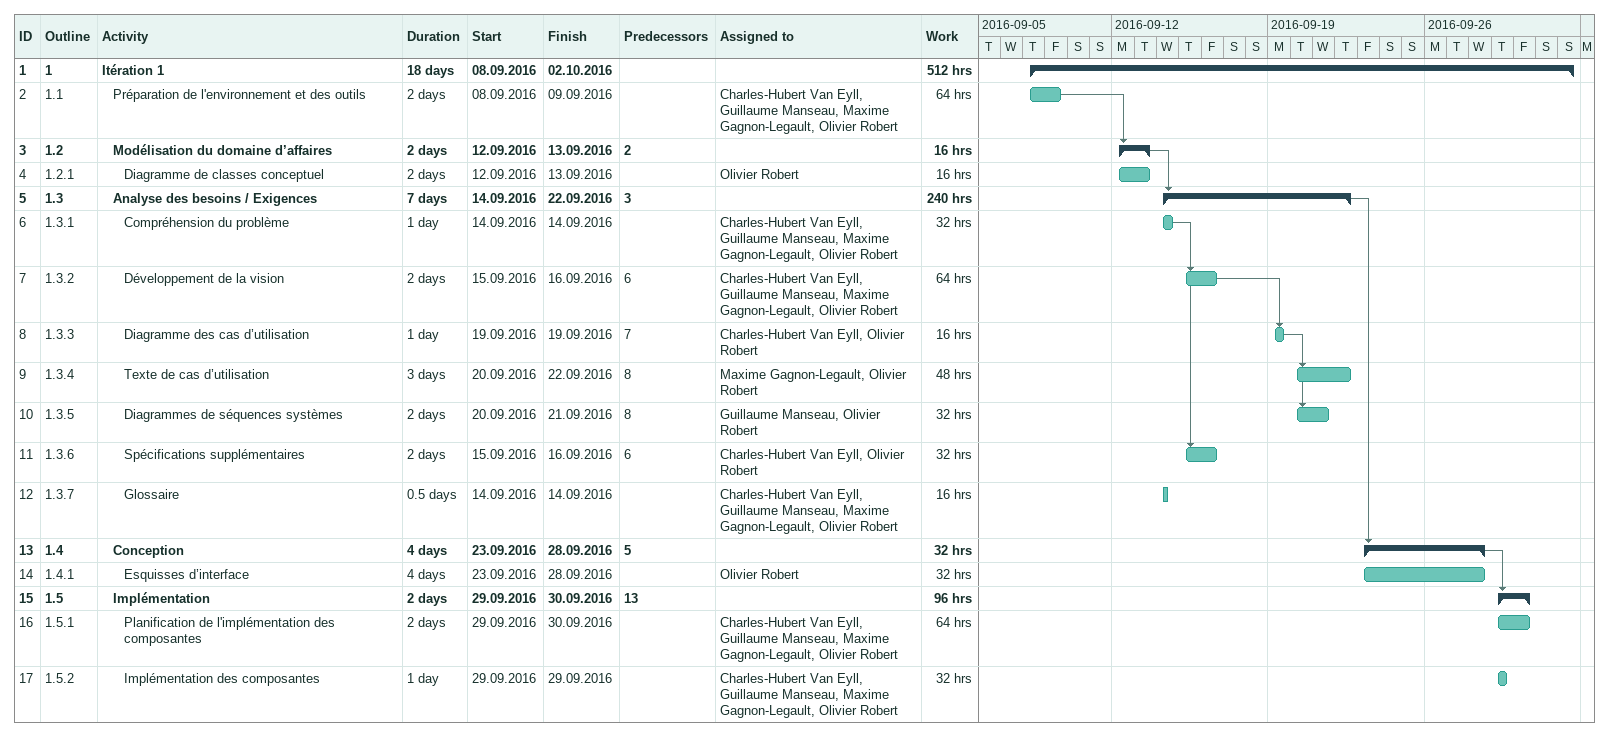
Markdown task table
| ID | WBS | Task | Duration | Start | Finish | Predecessors | Resources | Work (h) |
|---|---|---|---|---|---|---|---|---|
| 1 | 1 | **Itération 1** | 18d | 2016-09-08 | 2016-10-02 |  |  | 512 |
| 2 | 1.1 | Préparation de l'environnement et des outils | 2d | 2016-09-08 | 2016-09-09 |  | Charles-Hubert Van Eyll, Guillaume Manseau, Maxime Gagnon-Legault, Olivier Robert | 64 |
| 3 | 1.2 | **Modélisation du domaine d’affaires** | 2d | 2016-09-12 | 2016-09-13 | 2 |  | 16 |
| 4 | 1.2.1 | Diagramme de classes conceptuel | 2d | 2016-09-12 | 2016-09-13 |  | Olivier Robert | 16 |
| 5 | 1.3 | **Analyse des besoins / Exigences** | 7d | 2016-09-14 | 2016-09-22 | 3 |  | 240 |
| 6 | 1.3.1 | Compréhension du problème | 1d | 2016-09-14 | 2016-09-14 |  | Charles-Hubert Van Eyll, Guillaume Manseau, Maxime Gagnon-Legault, Olivier Robert | 32 |
| 7 | 1.3.2 | Développement de la vision | 2d | 2016-09-15 | 2016-09-16 | 6 | Charles-Hubert Van Eyll, Guillaume Manseau, Maxime Gagnon-Legault, Olivier Robert | 64 |
| 8 | 1.3.3 | Diagramme des cas d’utilisation | 1d | 2016-09-19 | 2016-09-19 | 7 | Charles-Hubert Van Eyll, Olivier Robert | 16 |
| 9 | 1.3.4 | Texte de cas d’utilisation | 3d | 2016-09-20 | 2016-09-22 | 8 | Maxime Gagnon-Legault, Olivier Robert | 48 |
| 10 | 1.3.5 | Diagrammes de séquences systèmes | 2d | 2016-09-20 | 2016-09-21 | 8 | Guillaume Manseau, Olivier Robert | 32 |
| 11 | 1.3.6 | Spécifications supplémentaires | 2d | 2016-09-15 | 2016-09-16 | 6 | Charles-Hubert Van Eyll, Olivier Robert | 32 |
| 12 | 1.3.7 | Glossaire | 0.5d | 2016-09-14 | 2016-09-14 |  | Charles-Hubert Van Eyll, Guillaume Manseau, Maxime Gagnon-Legault, Olivier Robert | 16 |
| 13 | 1.4 | **Conception** | 4d | 2016-09-23 | 2016-09-28 | 5 |  | 32 |
| 14 | 1.4.1 | Esquisses d’interface | 4d | 2016-09-23 | 2016-09-28 |  | Olivier Robert | 32 |
| 15 | 1.5 | **Implémentation** | 2d | 2016-09-29 | 2016-09-30 | 13 |  | 96 |
| 16 | 1.5.1 | Planification de l'implémentation des composantes | 2d | 2016-09-29 | 2016-09-30 |  | Charles-Hubert Van Eyll, Guillaume Manseau, Maxime Gagnon-Legault, Olivier Robert | 64 |
| 17 | 1.5.2 | Implémentation des composantes | 1d | 2016-09-29 | 2016-09-29 |  | Charles-Hubert Van Eyll, Guillaume Manseau, Maxime Gagnon-Legault, Olivier Robert | 32 |
